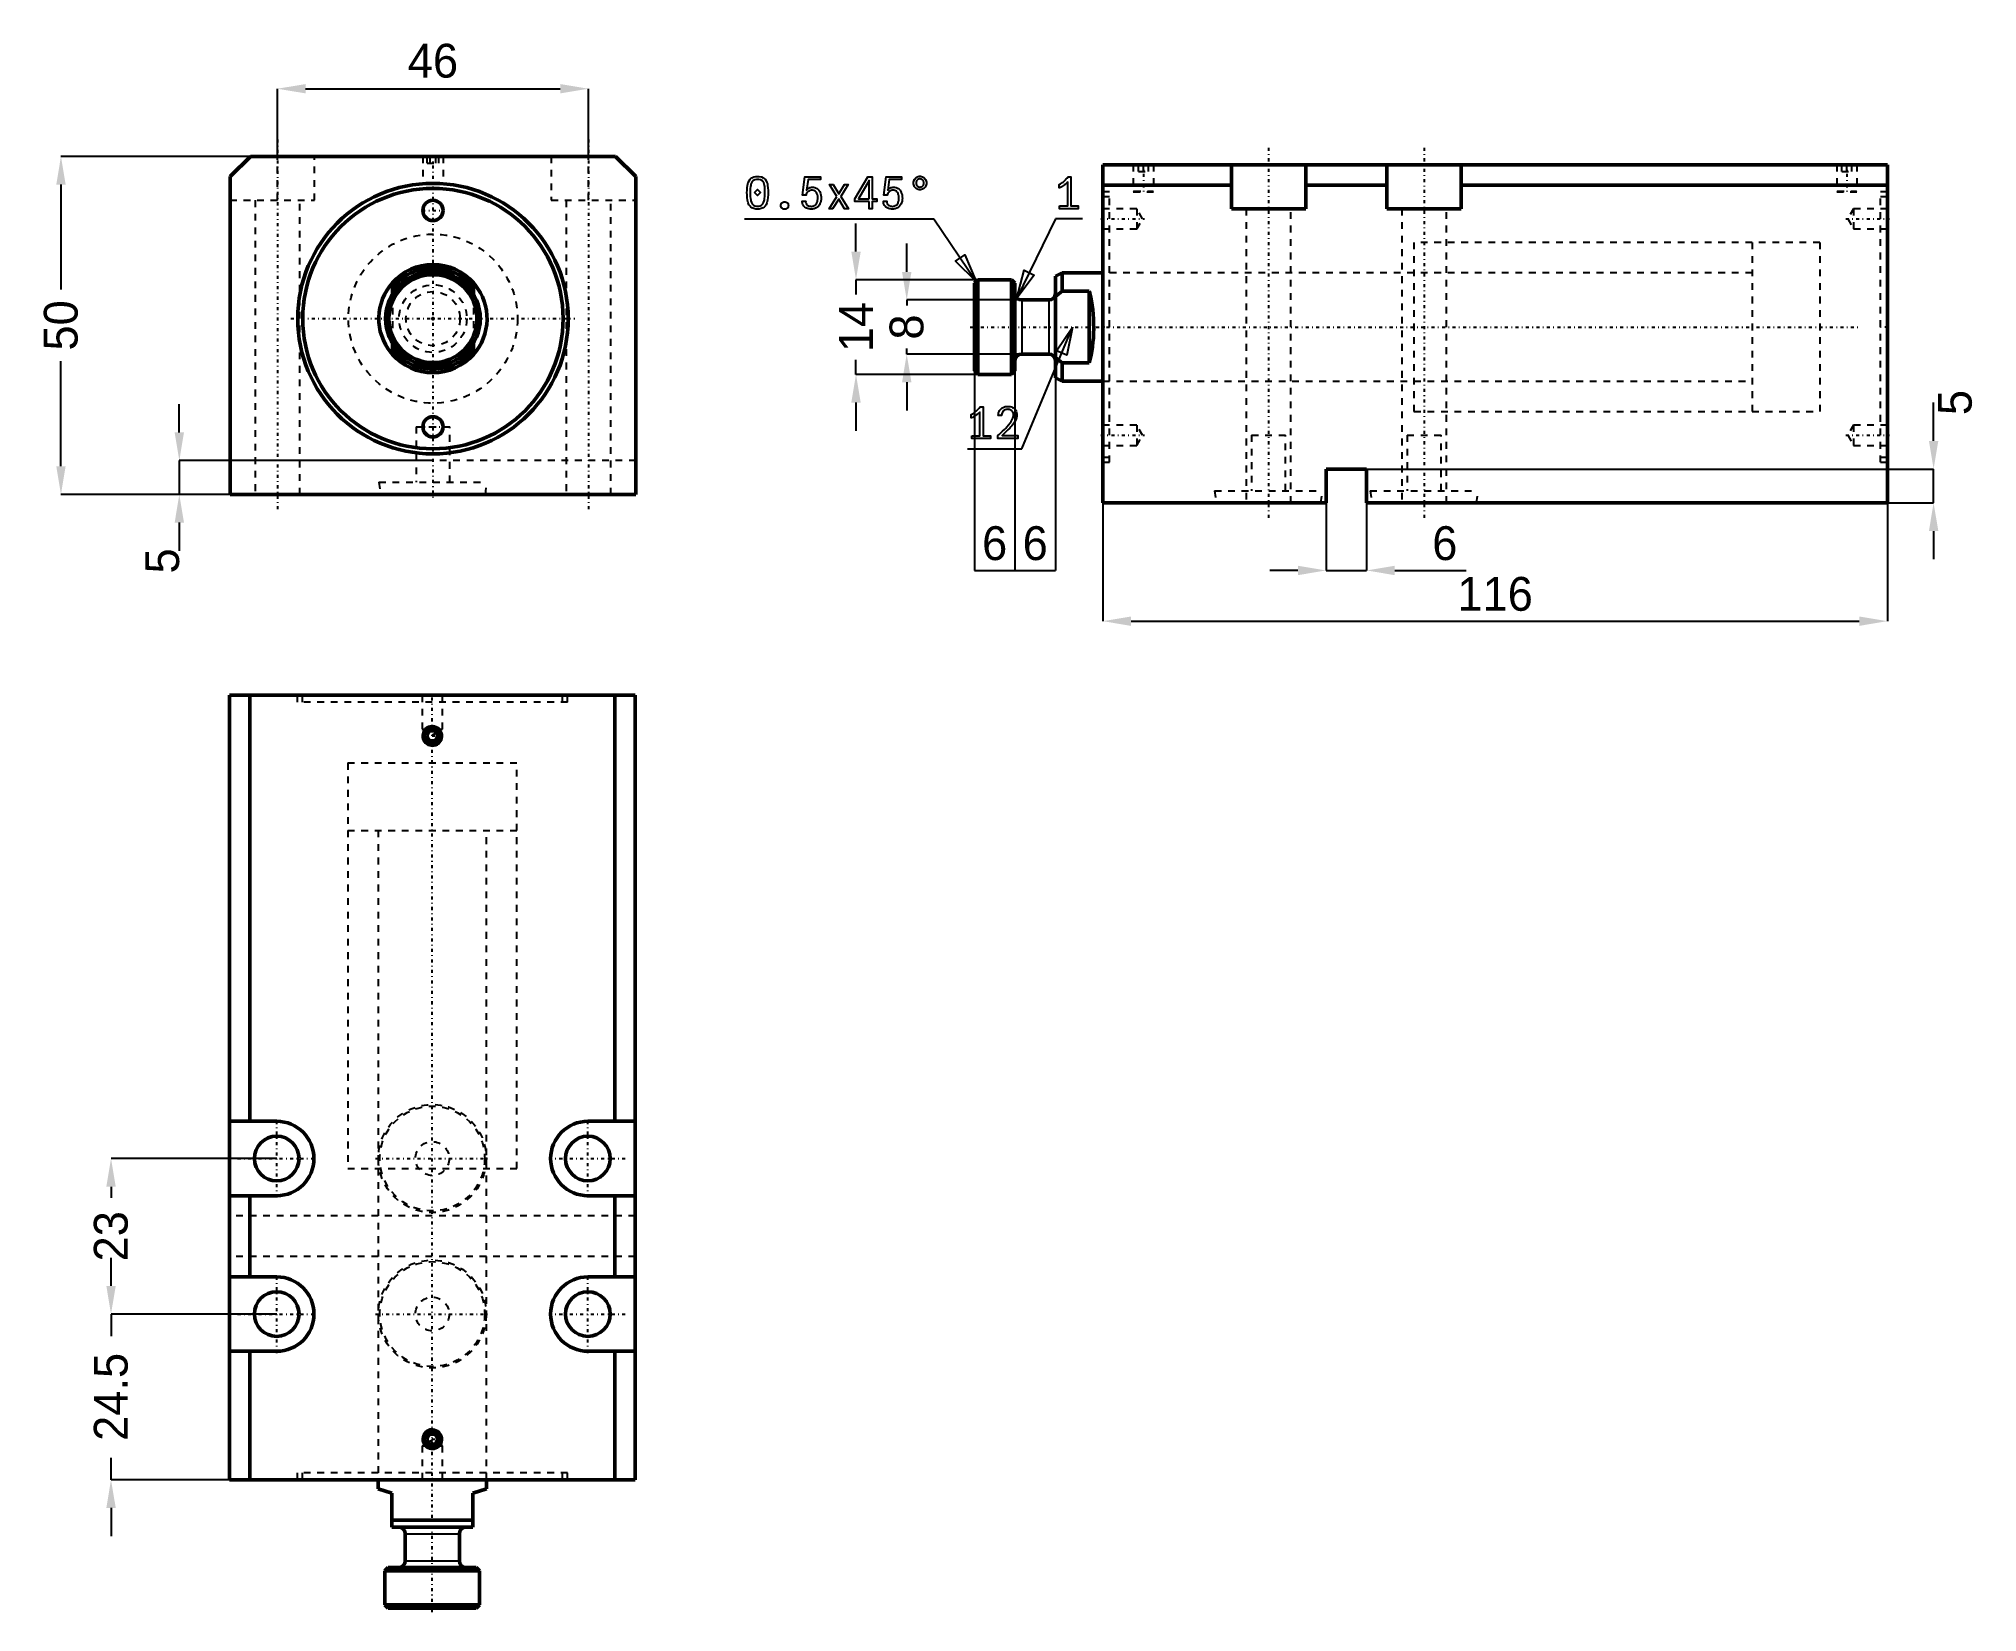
# Model space of a CAD drawing. Header units: millimetres. Extents: x -58 to 228, y -191 to 41.
import ezdxf

# ---------------------------------------------------------------- set-up
doc = ezdxf.new("R2010")
doc.units = ezdxf.units.MM
doc.linetypes.add('Center', pattern=[1.5, 0.45, -0.5, 0.05, -0.5])
doc.linetypes.add('Dashed', pattern=[2, 1, -1])
for name, color, linetype, lineweight in [('2d ConnectionPoints', 7, 'Continuous', 50), ('AM_0', 7, 'Continuous', 50), ('AM_4', 3, 'Continuous', 25), ('AM_5', 3, 'Continuous', 25), ('AM_7', 7, 'Center', 25), ('AM_9', 6, 'Dashed', 25)]:
    doc.layers.add(name, color=color, linetype=linetype, lineweight=lineweight)
doc.dimstyles.new('ISO-25', dxfattribs={"dimtxt": 2.5, "dimasz": 2.5, "dimexe": 1.25, "dimexo": 0.625, "dimtad": 1, "dimtxsty": 'Standard', "dimcen": 2.5, "dimadec": 0, "dimazin": 0, "dimtfac": 1, "dimtmove": 0, "dimatfit": 3, "dimfxl": 0, "dimarcsym": 0})

# ---------------------------------------------------------------- blocks, each defined once
blk = doc.blocks.new('1_JECX_MF_TLA_25_50_0_rod__0_in_JECX_MF_160_TLA_25_50_0__0')
at = {"layer": 'AM_0'}
for p, q in [((-6, 5.29), (-6, 3.61)), ((6, 5.29), (6, 3.61)), ((-6, -3.61), (-6, -5.29)), ((6, -3.61), (6, -5.29))]:
    blk.add_line(p, q, dxfattribs=at)
for points in [[(-6, 5.29), (-6.44, 4.75), (-6.83, 4.17), (-7.17, 3.56), (-7.45, 2.92), (-7.67, 2.26), (-7.84, 1.58), (-7.95, 0.89), (-8, 0.2), (-7.98, -0.5), (-7.91, -1.19), (-7.78, -1.88), (-7.58, -2.55), (-7.33, -3.2), (-7.02, -3.83), (-6.66, -4.43), (-6.25, -4.99), (-6, -5.29)], [(6, -5.29), (6.44, -4.75), (6.83, -4.17), (7.17, -3.56), (7.45, -2.92), (7.67, -2.26), (7.84, -1.58), (7.95, -0.89), (8, -0.2), (7.98, 0.5), (7.91, 1.19), (7.78, 1.88), (7.58, 2.55), (7.33, 3.2), (7.02, 3.83), (6.66, 4.43), (6.25, 4.99), (6, 5.29)]]:
    blk.add_lwpolyline(points, dxfattribs=at)
for radius in [7, 6.5]:
    blk.add_circle((0, 0), radius, dxfattribs=at)
for radius, start, end in [(8, 41.4096, 138.5904), (7.5, 36.8699, 143.1301), (7.5, 216.8699, 323.1301), (8, 221.4096, 318.5904)]:
    blk.add_arc((0, 0), radius, start, end, dxfattribs=at)
at = {"layer": 'AM_9'}
for p, q in [((-6, 3.61), (-6, -3.61)), ((6, 3.61), (6, -3.61))]:
    blk.add_line(p, q, dxfattribs=at)
for radius in [5, 4]:
    blk.add_circle((0, 0), radius, dxfattribs=at)
blk = doc.blocks.new('2_JECX_MF_EXLA_25_50_0_body__0_in_JECX_MF_160_TLA_25_50_0__0')
at = {"layer": 'AM_0'}
for p, q in [((-27, 24), (-30, 21)), ((27, 24), (-27, 24)), ((30, 21), (27, 24)), ((-30, 21), (-30, -26)), ((30, -26), (30, 21)), ((-30, -26), (30, -26))]:
    blk.add_line(p, q, dxfattribs=at)
for centre, radius in [((0, 0), 20), ((0, 0), 19.25), ((0, 16), 1.5), ((0, -16), 1.5)]:
    blk.add_circle(centre, radius, dxfattribs=at)
at = {"layer": 'AM_5', "linetype": 'Dashed'}
for p, q in [((-1.5, 24), (-1.5, 20)), ((1.5, 24), (1.5, 20))]:
    blk.add_line(p, q, dxfattribs=at)
at = {"layer": 'AM_7'}
for p, q in [((-23, 26.5), (-23, -28.5)), ((23, 26.5), (23, -28.5)), ((0, 24.2), (0, -26.5)), ((-1.58, 16), (1.57, 16)), ((-21, 0), (21, 0)), ((-1.58, -16), (1.57, -16))]:
    blk.add_line(p, q, dxfattribs=at)
at = {"layer": 'AM_9'}
for p, q in [((-23, 17.5), (-23, 24)), ((-17.5, 17.5), (-17.5, 24)), ((-1.5, 24), (-1.35, 23.85)), ((-1.2, 24), (-1.35, 23.85)), ((1.35, 23.85), (-1.35, 23.85)), ((-0.87, 23), (-0.87, 24)), ((-0.87, 23), (0.87, 23)), ((-0.43, 23), (-0.43, 24)), ((0.43, 23), (0.43, 24)), ((0.87, 23), (0.87, 24)), ((1.35, 23.85), (1.2, 24)), ((1.35, 23.85), (1.5, 24)), ((17.5, 24), (17.5, 17.5)), ((23, 17.5), (23, 24)), ((-1.4, 20.1), (-1.5, 20)), ((-1.4, 20.1), (-1.4, 20)), ((-1.4, 20.1), (1.4, 20.1)), ((1.4, 20), (1.4, 20.1)), ((1.5, 20), (1.4, 20.1)), ((-30, 17.5), (-17.5, 17.5)), ((-26.3, 17.5), (-26.3, -26)), ((-19.7, -26), (-19.7, 17.5)), ((-1.5, 20), (1.5, 20)), ((17.5, 17.5), (30, 17.5)), ((19.7, 17.5), (19.7, -26)), ((26.3, -26), (26.3, 17.5)), ((-2.5, -16), (2.5, -16)), ((-2.5, -16), (-2.5, -24.2)), ((2.5, -24.2), (2.5, -16)), ((30, -21), (-30, -21)), ((-7.98, -24.2), (7.98, -24.2)), ((-7.98, -24.2), (-7.75, -26)), ((7.75, -26), (7.98, -24.2))]:
    blk.add_line(p, q, dxfattribs=at)
blk.add_circle((0, 0), 12.5, dxfattribs=at)
blk = doc.blocks.new('*D3')
at = {"layer": 'AM_5', "color": 0, "lineweight": -2}
for p, q in [((-23, 24), (-23, 34)), ((-18.83, 34), (18.83, 34)), ((23, 24), (23, 34))]:
    blk.add_line(p, q, dxfattribs=at)
at = {"layer": 'AM_5', "color": 0}
for points in [[(-18.83, 34.69), (-18.83, 33.31), (-23, 34)], [(18.83, 33.31), (18.83, 34.69), (23, 34)]]:
    blk.add_solid(points, dxfattribs=at)
at = {"layer": 'Defpoints', "color": 0}
for p in [(23, 34), (-23, 24), (23, 24)]:
    blk.add_point(p, dxfattribs=at)
at = {"layer": 'AM_5', "color": 0, "insert": (0, 38.11), "char_height": 5, "attachment_point": 5}
blk.add_mtext('46', dxfattribs=at)
blk = doc.blocks.new('*D4')
at = {"layer": 'AM_5', "color": 0, "lineweight": -2}
for p, q in [((-27, 24), (-55, 24)), ((-55, 19.83), (-55, 4.31)), ((-55, -21.83), (-55, -6.31)), ((-30, -26), (-55, -26))]:
    blk.add_line(p, q, dxfattribs=at)
at = {"layer": 'AM_5', "color": 0}
for points in [[(-54.31, 19.83), (-55.69, 19.83), (-55, 24)], [(-55.69, -21.83), (-54.31, -21.83), (-55, -26)]]:
    blk.add_solid(points, dxfattribs=at)
at = {"layer": 'Defpoints', "color": 0}
for p in [(-27, 24), (-55, -26), (-30, -26)]:
    blk.add_point(p, dxfattribs=at)
at = {"layer": 'AM_5', "color": 0, "insert": (-55, -1), "char_height": 5, "attachment_point": 5, "rotation": 90}
blk.add_mtext('50', dxfattribs=at)
blk = doc.blocks.new('*D5')
at = {"layer": 'AM_5', "color": 0, "lineweight": -2}
for p, q in [((-37.5, -16.83), (-37.5, -12.67)), ((0, -21), (-37.5, -21)), ((-37.5, -21), (-37.5, -26)), ((-30, -26), (-37.5, -26)), ((-37.5, -30.17), (-37.5, -34.33))]:
    blk.add_line(p, q, dxfattribs=at)
at = {"layer": 'AM_5', "color": 0}
for points in [[(-38.19, -16.83), (-36.81, -16.83), (-37.5, -21)], [(-36.81, -30.17), (-38.19, -30.17), (-37.5, -26)]]:
    blk.add_solid(points, dxfattribs=at)
at = {"layer": 'Defpoints', "color": 0}
for p in [(0, -21), (-37.5, -26), (-30, -26)]:
    blk.add_point(p, dxfattribs=at)
at = {"layer": 'AM_5', "color": 0, "insert": (-40, -35.83), "char_height": 5, "attachment_point": 5, "rotation": 90}
blk.add_mtext('5', dxfattribs=at)
blk = doc.blocks.new('1_JECX_MF_TLA_25_50_0_rod__0_in_JECX_MF_160_TLA_25_50_0__4')
at = {"layer": 'AM_0'}
for p, q in [((-8, 0), (-8, -1.35)), ((8, -1.35), (8, 0)), ((-6, -2), (-8, -1.35)), ((-6, -7), (-6, -2)), ((8, -1.35), (6, -2)), ((6, -2), (6, -7)), ((-6, -6), (6, -6)), ((-6, -7), (6, -7)), ((-4, -8), (-4, -12)), ((4, -12), (4, -8)), ((-6.5, -13), (-7, -13.5)), ((-7, -13.5), (7, -13.5)), ((-7, -13.5), (-7, -18.5)), ((-6.5, -13), (6.5, -13)), ((7, -13.5), (6.5, -13)), ((7, -18.5), (7, -13.5)), ((-7, -18.5), (7, -18.5)), ((-7, -18.5), (-6.5, -19)), ((-6.5, -19), (6.5, -19)), ((6.5, -19), (7, -18.5))]:
    blk.add_line(p, q, dxfattribs=at)
for centre, start, end in [((-5, -8), 0, 90), ((5, -8), 90, 180), ((-5, -12), 270, 360), ((5, -12), 180, 270)]:
    blk.add_arc(centre, 1, start, end, dxfattribs=at)
at = {"layer": 'AM_4'}
for p, q in [((-4, -8), (4, -8)), ((-4, -12), (4, -12))]:
    blk.add_line(p, q, dxfattribs=at)
at = {"layer": 'AM_7'}
blk.add_line((0, -19.6), (0, 116.29), dxfattribs=at)
at = {"layer": 'AM_9'}
for p, q in [((-12.5, 106), (12.5, 106)), ((-12.5, 106), (-12.5, 96)), ((12.5, 96), (12.5, 106)), ((-12.5, 96), (12.5, 96)), ((-8, 96), (-8, 0)), ((8, 0), (8, 96))]:
    blk.add_line(p, q, dxfattribs=at)
blk = doc.blocks.new('2_JECX_MF_EXLA_25_50_0_body__0_in_JECX_MF_160_TLA_25_50_0__4')
at = {"layer": 'AM_0'}
for p, q in [((30, 116), (-30, 116)), ((-30, 116), (-30, 0)), ((-27, 116), (-27, 53)), ((27, 116), (27, 53)), ((30, 116), (30, 0)), ((-0.43, 110.75), (-0.87, 110)), ((-0.87, 110), (-0.43, 109.25)), ((0.43, 110.75), (-0.43, 110.75)), ((-0.43, 109.25), (0.43, 109.25)), ((0.87, 110), (0.43, 110.75)), ((0.43, 109.25), (0.87, 110)), ((-23, 53), (-30, 53)), ((30, 53), (23, 53)), ((-30, 42), (-23, 42)), ((-27, 42), (-27, 30)), ((23, 42), (30, 42)), ((27, 42), (27, 30)), ((-23, 30), (-30, 30)), ((30, 30), (23, 30)), ((-30, 19), (-23, 19)), ((-27, 19), (-27, 0)), ((23, 19), (30, 19)), ((27, 19), (27, 0)), ((-0.43, 6.75), (-0.87, 6)), ((-0.87, 6), (-0.43, 5.25)), ((0.43, 6.75), (-0.43, 6.75)), ((0.87, 6), (0.43, 6.75)), ((0.43, 5.25), (0.87, 6)), ((-0.43, 5.25), (0.43, 5.25)), ((30, 0), (-30, 0))]:
    blk.add_line(p, q, dxfattribs=at)
for centre, radius in [((0, 110), 1.35), ((0, 110), 1.2), ((-23, 47.5), 3.3), ((23, 47.5), 3.3), ((-23, 24.5), 3.3), ((23, 24.5), 3.3), ((0, 6), 1.35), ((0, 6), 1.2)]:
    blk.add_circle(centre, radius, dxfattribs=at)
for centre, start, end in [((-23, 47.5), 270, 90), ((23, 47.5), 90, 270), ((-23, 24.5), 270, 90), ((23, 24.5), 90, 270)]:
    blk.add_arc(centre, 5.5, start, end, dxfattribs=at)
at = {"layer": 'AM_5'}
for centre in [(0, 110), (0, 6)]:
    blk.add_arc(centre, 1.5, 75, 15, dxfattribs=at)
at = {"layer": 'AM_7'}
for p, q in [((-1.58, 110), (1.57, 110)), ((-23, 41.73), (-23, 53.27)), ((23, 41.73), (23, 53.27)), ((-28.78, 47.5), (-17.23, 47.5)), ((-8.38, 47.5), (8.38, 47.5)), ((17.23, 47.5), (28.77, 47.5)), ((-23, 18.73), (-23, 30.27)), ((23, 18.73), (23, 30.27)), ((-28.78, 24.5), (-17.23, 24.5)), ((-8.38, 24.5), (8.38, 24.5)), ((17.23, 24.5), (28.77, 24.5)), ((-1.58, 6), (1.57, 6))]:
    blk.add_line(p, q, dxfattribs=at)
at = {"layer": 'AM_9'}
for p, q in [((-20, 116), (-20, 115)), ((20, 115), (-20, 115)), ((-19.25, 116), (-19.25, 115)), ((-1.5, 116), (-1.5, 111)), ((1.5, 111), (1.5, 116)), ((19.25, 115), (19.25, 116)), ((20, 115), (20, 116)), ((-1.5, 111), (0, 110.13)), ((-1.5, 111), (1.5, 111)), ((0, 110.13), (1.5, 111)), ((-12.5, 106), (12.5, 106)), ((-12.5, 106), (-12.5, 46)), ((12.5, 46), (12.5, 106)), ((-12.5, 46), (12.5, 46)), ((-8, 46), (-8, 0)), ((8, 0), (8, 46)), ((30, 39), (-30, 39)), ((30, 33), (-30, 33)), ((0, 5.87), (-1.5, 5)), ((1.5, 5), (0, 5.87)), ((-1.5, 5), (-1.5, 0)), ((-1.5, 5), (1.5, 5)), ((1.5, 0), (1.5, 5)), ((20, 1), (-20, 1)), ((-20, 1), (-20, 0)), ((-19.25, 1), (-19.25, 0)), ((19.25, 0), (19.25, 1)), ((20, 0), (20, 1))]:
    blk.add_line(p, q, dxfattribs=at)
for centre, radius in [((0, 110), 1.4), ((0, 47.5), 7.98), ((0, 47.5), 7.75), ((0, 47.5), 2.5), ((0, 24.5), 7.98), ((0, 24.5), 7.75), ((0, 24.5), 2.5), ((0, 6), 1.4)]:
    blk.add_circle(centre, radius, dxfattribs=at)
blk = doc.blocks.new('*D11')
at = {"layer": 'AM_5', "color": 0, "lineweight": -2}
for p, q in [((-23.1, -124.21), (-47.6, -124.21)), ((-47.6, -128.38), (-47.6, -130.04)), ((-47.6, -143.04), (-47.6, -141.38)), ((-23.1, -147.21), (-47.6, -147.21))]:
    blk.add_line(p, q, dxfattribs=at)
at = {"layer": 'AM_5', "color": 0}
for points in [[(-48.29, -128.38), (-46.9, -128.38), (-47.6, -124.21)], [(-48.29, -143.04), (-46.9, -143.04), (-47.6, -147.21)]]:
    blk.add_solid(points, dxfattribs=at)
at = {"layer": 'Defpoints', "color": 0}
for p in [(-47.6, -124.21), (-23.1, -124.21), (-23.1, -147.21)]:
    blk.add_point(p, dxfattribs=at)
at = {"layer": 'AM_5', "color": 0, "insert": (-47.6, -135.71), "char_height": 5, "attachment_point": 5, "rotation": 90}
blk.add_mtext('23', dxfattribs=at)
blk = doc.blocks.new('*D12')
at = {"layer": 'AM_5', "color": 0, "lineweight": -2}
for p, q in [((-47.6, -143.04), (-47.6, -138.88)), ((-23.1, -147.21), (-47.6, -147.21)), ((-47.6, -147.21), (-47.6, -150.46)), ((-47.6, -171.71), (-47.6, -168.46)), ((-30.1, -171.71), (-47.6, -171.71)), ((-47.6, -175.88), (-47.6, -180.04))]:
    blk.add_line(p, q, dxfattribs=at)
at = {"layer": 'AM_5', "color": 0}
for points in [[(-48.29, -143.04), (-46.9, -143.04), (-47.6, -147.21)], [(-48.29, -175.88), (-46.9, -175.88), (-47.6, -171.71)]]:
    blk.add_solid(points, dxfattribs=at)
at = {"layer": 'Defpoints', "color": 0}
for p in [(-23.1, -147.21), (-47.6, -171.71), (-30.1, -171.71)]:
    blk.add_point(p, dxfattribs=at)
at = {"layer": 'AM_5', "color": 0, "insert": (-47.6, -159.46), "char_height": 5, "attachment_point": 5, "rotation": 90}
blk.add_mtext('24.5', dxfattribs=at)
blk = doc.blocks.new('1_JECX_MF_TLA_25_50_0_rod__0_in_JECX_MF_160_TLA_25_50_0__2')
at = {"layer": 'AM_0'}
for p, q in [((-18.5, 7), (-19, 6.5)), ((-19, 6.5), (-19, -6.5)), ((-13.5, 7), (-18.5, 7)), ((-18.5, 7), (-18.5, -7)), ((-13, 6.5), (-13.5, 7)), ((-13.5, 7), (-13.5, -7)), ((-13, 6.5), (-13, -6.5)), ((-6, 8), (-7, 7.5)), ((-7, 7.5), (-7, -7.5)), ((0, 8), (-6, 8)), ((-6, 8), (-6, 5.29)), ((-8, 4), (-12, 4)), ((-6, 5.29), (-7, 4.5)), ((-2, 5.29), (-6, 5.29)), ((-2, 5.29), (-2, -5.29)), ((-12, -4), (-8, -4)), ((-7, -4.5), (-6, -5.29)), ((-6, -5.29), (-2, -5.29)), ((-6, -5.29), (-6, -8)), ((-19, -6.5), (-18.5, -7)), ((-18.5, -7), (-13.5, -7)), ((-13.5, -7), (-13, -6.5)), ((-7, -7.5), (-6, -8)), ((-6, -8), (0, -8))]:
    blk.add_line(p, q, dxfattribs=at)
blk.add_lwpolyline([(-2, -5.29), (-1.86, -4.75), (-1.73, -4.17), (-1.62, -3.56), (-1.53, -2.92), (-1.46, -2.26), (-1.4, -1.58), (-1.37, -0.89), (-1.35, -0.2), (-1.36, 0.5), (-1.38, 1.19), (-1.42, 1.88), (-1.49, 2.55), (-1.57, 3.2), (-1.67, 3.83), (-1.78, 4.43), (-1.92, 4.99), (-2, 5.29)], dxfattribs=at)
for centre, start, end in [((-12, 5), 180, 270), ((-8, 5), 270, 360), ((-12, -5), 90, 180), ((-8, -5), 0, 90)]:
    blk.add_arc(centre, 1, start, end, dxfattribs=at)
at = {"layer": 'AM_4'}
for p, q in [((-12, 4), (-12, -4)), ((-8, 4), (-8, -4))]:
    blk.add_line(p, q, dxfattribs=at)
at = {"layer": 'AM_7'}
blk.add_line((-19.6, 0), (111.65, 0), dxfattribs=at)
at = {"layer": 'AM_9'}
for p, q in [((106, 12.5), (96, 12.5)), ((96, 12.5), (96, -12.5)), ((106, 12.5), (106, -12.5)), ((96, 8), (0, 8)), ((0, -8), (96, -8)), ((96, -12.5), (106, -12.5))]:
    blk.add_line(p, q, dxfattribs=at)
blk = doc.blocks.new('2_JECX_MF_EXLA_25_50_0_body__0_in_JECX_MF_160_TLA_25_50_0__2')
at = {"layer": 'AM_0'}
for p, q in [((0, -26), (0, 24)), ((116, 24), (0, 24)), ((19, 17.5), (19, 24)), ((30, 17.5), (30, 24)), ((42, 24), (42, 17.5)), ((53, 17.5), (53, 24)), ((116, -26), (116, 24)), ((19, 21), (0, 21)), ((42, 21), (30, 21)), ((116, 21), (53, 21)), ((19, 17.5), (30, 17.5)), ((42, 17.5), (53, 17.5)), ((33, -21), (33, -26)), ((39, -21), (33, -21)), ((39, -26), (39, -21)), ((33, -26), (0, -26)), ((116, -26), (39, -26))]:
    blk.add_line(p, q, dxfattribs=at)
at = {"layer": 'AM_5', "linetype": 'Dashed'}
for p, q in [((4.5, 24), (4.5, 20)), ((7.5, 24), (7.5, 20)), ((108.5, 24), (108.5, 20)), ((111.5, 24), (111.5, 20))]:
    blk.add_line(p, q, dxfattribs=at)
at = {"layer": 'AM_7'}
for p, q in [((24.5, 26.5), (24.5, -28.5)), ((47.5, 26.5), (47.5, -28.5)), ((6, 24.2), (6, 19.8)), ((110, 24.2), (110, 19.8)), ((-0.29, 16), (6.16, 16)), ((109.84, 16), (116.29, 16)), ((116.05, 0), (114.95, 0)), ((-0.29, -16), (6.16, -16)), ((109.84, -16), (116.29, -16))]:
    blk.add_line(p, q, dxfattribs=at)
at = {"layer": 'AM_9'}
for p, q in [((4.5, 24), (4.65, 23.85)), ((4.8, 24), (4.65, 23.85)), ((7.35, 23.85), (4.65, 23.85)), ((5.25, 23), (5.25, 24)), ((5.25, 23), (6.75, 23)), ((6, 23), (6, 24)), ((6.75, 23), (6.75, 24)), ((7.35, 23.85), (7.2, 24)), ((7.35, 23.85), (7.5, 24)), ((108.5, 24), (108.65, 23.85)), ((108.8, 24), (108.65, 23.85)), ((111.35, 23.85), (108.65, 23.85)), ((109.25, 23), (109.25, 24)), ((109.25, 23), (110.75, 23)), ((110, 23), (110, 24)), ((110.75, 23), (110.75, 24)), ((111.35, 23.85), (111.2, 24)), ((111.35, 23.85), (111.5, 24)), ((4.6, 20.1), (4.5, 20)), ((4.6, 20.1), (4.6, 20)), ((4.6, 20.1), (7.4, 20.1)), ((7.4, 20), (7.4, 20.1)), ((7.5, 20), (7.4, 20.1)), ((108.6, 20.1), (108.5, 20)), ((108.6, 20.1), (108.6, 20)), ((108.6, 20.1), (111.4, 20.1)), ((111.4, 20), (111.4, 20.1)), ((111.5, 20), (111.4, 20.1)), ((1, 20), (0, 20)), ((1, 19.25), (0, 19.25)), ((5, 17.5), (0, 17.5)), ((1, -20), (1, 20)), ((4.5, 20), (7.5, 20)), ((5.87, 16), (5, 17.5)), ((5, 17.5), (5, 14.5)), ((21.2, 17.5), (21.2, -26)), ((27.8, -26), (27.8, 17.5)), ((44.2, 17.5), (44.2, -26)), ((50.8, -26), (50.8, 17.5)), ((108.5, 20), (111.5, 20)), ((111, 17.5), (110.13, 16)), ((116, 17.5), (111, 17.5)), ((111, 17.5), (111, 14.5)), ((115, -20), (115, 20)), ((116, 20), (115, 20)), ((116, 19.25), (115, 19.25)), ((0, 14.5), (5, 14.5)), ((5, 14.5), (5.87, 16)), ((110.13, 16), (111, 14.5)), ((111, 14.5), (116, 14.5)), ((106, 12.5), (46, 12.5)), ((46, 12.5), (46, -12.5)), ((106, 12.5), (106, -12.5)), ((46, 8), (0, 8)), ((0, -8), (46, -8)), ((46, -12.5), (106, -12.5)), ((5, -14.5), (0, -14.5)), ((5.87, -16), (5, -14.5)), ((5, -14.5), (5, -17.5)), ((5, -17.5), (5.87, -16)), ((22, -16), (27, -16)), ((22, -16), (22, -24.2)), ((27, -24.2), (27, -16)), ((45, -16), (50, -16)), ((45, -16), (45, -24.2)), ((50, -24.2), (50, -16)), ((111, -14.5), (110.13, -16)), ((110.13, -16), (111, -17.5)), ((116, -14.5), (111, -14.5)), ((111, -14.5), (111, -17.5)), ((0, -17.5), (5, -17.5)), ((0, -19.25), (1, -19.25)), ((0, -20), (1, -20)), ((111, -17.5), (116, -17.5)), ((115, -19.25), (116, -19.25)), ((115, -20), (116, -20)), ((16.52, -24.2), (32.48, -24.2)), ((16.52, -24.2), (16.75, -26)), ((32.25, -26), (32.48, -24.2)), ((39.52, -24.2), (55.48, -24.2)), ((39.52, -24.2), (39.75, -26)), ((55.25, -26), (55.48, -24.2))]:
    blk.add_line(p, q, dxfattribs=at)
blk = doc.blocks.new('*D25')
at = {"layer": 'AM_5', "color": 0, "lineweight": -2}
for p, q in [((99.05, -27.24), (99.05, -44.74)), ((215.05, -27.24), (215.05, -44.74)), ((103.22, -44.74), (210.88, -44.74))]:
    blk.add_line(p, q, dxfattribs=at)
at = {"layer": 'AM_5', "color": 0}
for points in [[(103.22, -44.05), (103.22, -45.44), (99.05, -44.74)], [(210.88, -44.05), (210.88, -45.44), (215.05, -44.74)]]:
    blk.add_solid(points, dxfattribs=at)
at = {"layer": 'Defpoints', "color": 0}
for p in [(99.05, -27.24), (215.05, -27.24), (215.05, -44.74)]:
    blk.add_point(p, dxfattribs=at)
at = {"layer": 'AM_5', "color": 0, "insert": (157.05, -40.74), "char_height": 5, "attachment_point": 5}
blk.add_mtext('116', dxfattribs=at)
blk = doc.blocks.new('*D26')
at = {"layer": 'AM_5', "color": 0, "lineweight": -2}
for p, q in [((86.05, -7.74), (86.05, -37.24)), ((92.05, -6.24), (92.05, -37.24)), ((86.05, -37.24), (92.05, -37.24))]:
    blk.add_line(p, q, dxfattribs=at)
at = {"layer": 'Defpoints', "color": 0}
for p in [(86.05, -7.74), (92.05, -6.24), (92.05, -37.24)]:
    blk.add_point(p, dxfattribs=at)
at = {"layer": 'AM_5', "color": 0, "insert": (89.05, -33.24), "char_height": 5, "attachment_point": 5}
blk.add_mtext('6', dxfattribs=at)
blk = doc.blocks.new('*D27')
at = {"layer": 'AM_5', "color": 0, "lineweight": -2}
for p, q in [((80.05, -7.74), (80.05, -37.24)), ((86.05, -7.74), (86.05, -37.24)), ((80.05, -37.24), (86.05, -37.24))]:
    blk.add_line(p, q, dxfattribs=at)
at = {"layer": 'Defpoints', "color": 0}
for p in [(80.05, -7.74), (86.05, -7.74), (86.05, -37.24)]:
    blk.add_point(p, dxfattribs=at)
at = {"layer": 'AM_5', "color": 0, "insert": (83.05, -33.24), "char_height": 5, "attachment_point": 5}
blk.add_mtext('6', dxfattribs=at)
blk = doc.blocks.new('*D28')
at = {"layer": 'AM_5', "color": 0, "lineweight": -2}
for p, q in [((62.55, 9.92), (62.55, 14.09)), ((80.55, 5.76), (62.55, 5.76)), ((62.55, 5.76), (62.55, 3.59)), ((62.55, -8.24), (62.55, -6.08)), ((80.55, -8.24), (62.55, -8.24)), ((62.55, -12.41), (62.55, -16.58))]:
    blk.add_line(p, q, dxfattribs=at)
at = {"layer": 'AM_5', "color": 0}
for points in [[(61.86, 9.92), (63.25, 9.92), (62.55, 5.76)], [(61.86, -12.41), (63.25, -12.41), (62.55, -8.24)]]:
    blk.add_solid(points, dxfattribs=at)
at = {"layer": 'Defpoints', "color": 0}
for p in [(62.55, 5.76), (80.55, 5.76), (80.55, -8.24)]:
    blk.add_point(p, dxfattribs=at)
at = {"layer": 'AM_5', "color": 0, "insert": (62.55, -1.24), "char_height": 5, "attachment_point": 5, "rotation": 90}
blk.add_mtext('14', dxfattribs=at)
blk = doc.blocks.new('*D29')
at = {"layer": 'AM_5', "color": 0, "lineweight": -2}
for p, q in [((70.05, 6.92), (70.05, 11.09)), ((87.05, 2.76), (70.05, 2.76)), ((70.05, 2.76), (70.05, 1.92)), ((70.05, -5.24), (70.05, -4.41)), ((87.05, -5.24), (70.05, -5.24)), ((70.05, -9.41), (70.05, -13.58))]:
    blk.add_line(p, q, dxfattribs=at)
at = {"layer": 'AM_5', "color": 0}
for points in [[(69.36, 6.92), (70.75, 6.92), (70.05, 2.76)], [(69.36, -9.41), (70.75, -9.41), (70.05, -5.24)]]:
    blk.add_solid(points, dxfattribs=at)
at = {"layer": 'Defpoints', "color": 0}
for p in [(70.05, 2.76), (87.05, 2.76), (87.05, -5.24)]:
    blk.add_point(p, dxfattribs=at)
at = {"layer": 'AM_5', "color": 0, "insert": (70.05, -1.24), "char_height": 5, "attachment_point": 5, "rotation": 90}
blk.add_mtext('8', dxfattribs=at)
blk = doc.blocks.new('*D23')
at = {"layer": 'AM_5', "color": 0, "lineweight": -2}
for p, q in [((132.05, -22.24), (132.05, -37.24)), ((138.05, -27.24), (138.05, -37.24)), ((127.88, -37.24), (123.72, -37.24)), ((132.05, -37.24), (138.05, -37.24)), ((142.22, -37.24), (152.77, -37.24))]:
    blk.add_line(p, q, dxfattribs=at)
at = {"layer": 'AM_5', "color": 0}
for points in [[(127.88, -36.55), (127.88, -37.94), (132.05, -37.24)], [(142.22, -36.55), (142.22, -37.94), (138.05, -37.24)]]:
    blk.add_solid(points, dxfattribs=at)
at = {"layer": 'Defpoints', "color": 0}
for p in [(132.05, -22.24), (138.05, -27.24), (138.05, -37.24)]:
    blk.add_point(p, dxfattribs=at)
at = {"layer": 'AM_5', "color": 0, "insert": (149.61, -33.24), "char_height": 5, "attachment_point": 5}
blk.add_mtext('6', dxfattribs=at)
blk = doc.blocks.new('*D24')
at = {"layer": 'AM_5', "color": 0, "lineweight": -2}
for p, q in [((221.88, -18.08), (221.88, -12.41)), ((132.05, -22.24), (221.88, -22.24)), ((221.88, -27.24), (221.88, -22.24)), ((138.05, -27.24), (221.88, -27.24)), ((221.88, -31.41), (221.88, -35.58))]:
    blk.add_line(p, q, dxfattribs=at)
at = {"layer": 'AM_5', "color": 0}
for points in [[(221.19, -18.08), (222.58, -18.08), (221.88, -22.24)], [(221.19, -31.41), (222.58, -31.41), (221.88, -27.24)]]:
    blk.add_solid(points, dxfattribs=at)
at = {"layer": 'Defpoints', "color": 0}
for p in [(132.05, -22.24), (138.05, -27.24), (221.88, -27.24)]:
    blk.add_point(p, dxfattribs=at)
at = {"layer": 'AM_5', "color": 0, "insert": (225.05, -12.41), "char_height": 5, "attachment_point": 5, "rotation": 90}
blk.add_mtext('5', dxfattribs=at)

msp = doc.modelspace()

# ---------------------------------------------------------------- linework, layer by layer
at = {"layer": '2d ConnectionPoints'}
for p in [(0, 0), (99.051, -1.242), (-0.096, -171.709)]:
    msp.add_point(p, dxfattribs=at)
at = {"layer": 'AM_5'}
for p, q in [((46.051, 14.758), (74.051, 14.758)), ((74.051, 14.758), (80.301, 5.508)), ((92.051, 14.758), (86.344, 3.051)), ((96.051, 14.758), (92.051, 14.758)), ((87.051, -19.242), (94.551, -1.242)), ((79.051, -19.242), (87.051, -19.242))]:
    msp.add_line(p, q, dxfattribs=at)
for points in [[(47.998, 16.193), (47.998, 16.193), (47.753, 16.205), (47.43, 16.268), (47.43, 16.268), (47.162, 16.384), (47.013, 16.492), (47.013, 16.492), (46.886, 16.62), (46.728, 16.847), (46.728, 16.847), (46.61, 17.113), (46.553, 17.313), (46.553, 17.313), (46.511, 17.532), (46.464, 17.903), (46.464, 17.903), (46.439, 18.323), (46.435, 18.63), (46.435, 18.63), (46.439, 18.931), (46.465, 19.342), (46.465, 19.342), (46.512, 19.707), (46.555, 19.924), (46.555, 19.924), (46.612, 20.122), (46.731, 20.386), (46.731, 20.386), (46.89, 20.61), (47.018, 20.738), (47.018, 20.738), (47.167, 20.845), (47.434, 20.961), (47.434, 20.961), (47.755, 21.023), (47.998, 21.035), (47.998, 21.035), (48.242, 21.023), (48.564, 20.961), (48.564, 20.961), (48.832, 20.845), (48.981, 20.738), (48.981, 20.738), (49.109, 20.61), (49.269, 20.386), (49.269, 20.386), (49.388, 20.123), (49.446, 19.926), (49.446, 19.926), (49.49, 19.709), (49.537, 19.344), (49.537, 19.344), (49.563, 18.932), (49.568, 18.63), (49.568, 18.63), (49.563, 18.327), (49.536, 17.911), (49.536, 17.911), (49.487, 17.542), (49.441, 17.321), (49.441, 17.321), (49.382, 17.119), (49.26, 16.851), (49.26, 16.851), (49.099, 16.623), (48.97, 16.494), (48.97, 16.494), (48.821, 16.385), (48.554, 16.268), (48.554, 16.268), (48.238, 16.205), (47.998, 16.193)], [(47.998, 16.622), (47.998, 16.622), (48.169, 16.632), (48.395, 16.687), (48.395, 16.687), (48.583, 16.788), (48.689, 16.882), (48.689, 16.882), (48.779, 16.993), (48.891, 17.185), (48.891, 17.185), (48.974, 17.408), (49.014, 17.574), (49.014, 17.574), (49.043, 17.755), (49.076, 18.054), (49.076, 18.054), (49.093, 18.388), (49.096, 18.63), (49.096, 18.63), (49.093, 18.887), (49.078, 19.233), (49.078, 19.233), (49.05, 19.533), (49.023, 19.708), (49.023, 19.708), (48.987, 19.865), (48.909, 20.076), (48.909, 20.076), (48.8, 20.256), (48.711, 20.359), (48.711, 20.359), (48.606, 20.446), (48.414, 20.54), (48.414, 20.54), (48.178, 20.59), (47.998, 20.6), (47.998, 20.6), (47.819, 20.59), (47.585, 20.54), (47.585, 20.54), (47.394, 20.446), (47.289, 20.359), (47.289, 20.359), (47.201, 20.256), (47.093, 20.076), (47.093, 20.076), (47.015, 19.865), (46.979, 19.708), (46.979, 19.708), (46.953, 19.533), (46.924, 19.233), (46.924, 19.233), (46.909, 18.887), (46.906, 18.63), (46.906, 18.63), (46.909, 18.386), (46.926, 18.05), (46.926, 18.05), (46.957, 17.751), (46.986, 17.571), (46.986, 17.571), (47.024, 17.406), (47.105, 17.184), (47.105, 17.184), (47.216, 16.993), (47.306, 16.882), (47.306, 16.882), (47.41, 16.788), (47.599, 16.687), (47.599, 16.687), (47.826, 16.632), (47.998, 16.622)], [(55.933, 16.199), (55.933, 16.199), (55.786, 16.204), (55.577, 16.231), (55.577, 16.231), (55.381, 16.279), (55.257, 16.325), (55.257, 16.325), (55.141, 16.38), (54.985, 16.484), (54.985, 16.484), (54.851, 16.613), (54.774, 16.713), (54.774, 16.713), (54.709, 16.824), (54.639, 17.01), (54.639, 17.01), (54.601, 17.221), (54.594, 17.376), (55.101, 17.376), (55.101, 17.376), (55.11, 17.23), (55.16, 17.04), (55.16, 17.04), (55.252, 16.883), (55.337, 16.797), (55.337, 16.797), (55.437, 16.727), (55.608, 16.651), (55.608, 16.651), (55.806, 16.61), (55.952, 16.602), (55.952, 16.602), (56.078, 16.609), (56.25, 16.645), (56.25, 16.645), (56.402, 16.713), (56.492, 16.775), (56.492, 16.775), (56.573, 16.848), (56.678, 16.974), (56.678, 16.974), (56.762, 17.119), (56.807, 17.226), (56.807, 17.226), (56.843, 17.34), (56.883, 17.519), (56.883, 17.519), (56.904, 17.707), (56.908, 17.837), (56.908, 17.837), (56.904, 17.957), (56.884, 18.13), (56.884, 18.13), (56.846, 18.297), (56.81, 18.405), (56.81, 18.405), (56.767, 18.506), (56.688, 18.644), (56.688, 18.644), (56.59, 18.763), (56.515, 18.832), (56.515, 18.832), (56.432, 18.89), (56.293, 18.954), (56.293, 18.954), (56.137, 18.988), (56.024, 18.994), (56.024, 18.994), (55.903, 18.986), (55.733, 18.945), (55.733, 18.945), (55.576, 18.868), (55.478, 18.796), (55.478, 18.796), (55.389, 18.711), (55.28, 18.561), (55.28, 18.561), (55.198, 18.385), (55.159, 18.253), (54.665, 18.253), (55.003, 20.983), (57.298, 20.983), (57.298, 20.561), (55.465, 20.561), (55.257, 18.998), (55.257, 18.998), (55.326, 19.082), (55.433, 19.191), (55.433, 19.191), (55.546, 19.282), (55.624, 19.331), (55.624, 19.331), (55.706, 19.371), (55.839, 19.415), (55.839, 19.415), (55.985, 19.438), (56.089, 19.443), (56.089, 19.443), (56.248, 19.434), (56.471, 19.389), (56.471, 19.389), (56.673, 19.306), (56.797, 19.228), (56.797, 19.228), (56.911, 19.136), (57.061, 18.975), (57.061, 18.975), (57.184, 18.786), (57.252, 18.645), (57.252, 18.645), (57.309, 18.494), (57.369, 18.255), (57.369, 18.255), (57.402, 18.002), (57.408, 17.824), (57.408, 17.824), (57.401, 17.638), (57.362, 17.374), (57.362, 17.374), (57.29, 17.13), (57.223, 16.978), (57.223, 16.978), (57.143, 16.837), (57.001, 16.65), (57.001, 16.65), (56.831, 16.493), (56.703, 16.404), (56.703, 16.404), (56.565, 16.33), (56.343, 16.251), (56.343, 16.251), (56.103, 16.208), (55.933, 16.199)], [(64.476, 17.298), (62.37, 17.298), (62.37, 17.72), (64.287, 20.97), (64.931, 20.97), (64.931, 17.737), (65.633, 17.737), (65.633, 17.298), (64.931, 17.298), (64.931, 16.258), (64.476, 16.258), (64.476, 17.298)], [(64.482, 17.737), (64.482, 20.424), (62.929, 17.737), (64.482, 17.737)], [(67.933, 16.199), (67.933, 16.199), (67.786, 16.204), (67.577, 16.231), (67.577, 16.231), (67.381, 16.279), (67.257, 16.325), (67.257, 16.325), (67.141, 16.38), (66.985, 16.484), (66.985, 16.484), (66.851, 16.613), (66.774, 16.713), (66.774, 16.713), (66.709, 16.824), (66.639, 17.01), (66.639, 17.01), (66.601, 17.221), (66.594, 17.376), (67.101, 17.376), (67.101, 17.376), (67.11, 17.23), (67.16, 17.04), (67.16, 17.04), (67.252, 16.883), (67.337, 16.797), (67.337, 16.797), (67.437, 16.727), (67.608, 16.651), (67.608, 16.651), (67.806, 16.61), (67.952, 16.602), (67.952, 16.602), (68.078, 16.609), (68.25, 16.645), (68.25, 16.645), (68.402, 16.713), (68.492, 16.775), (68.492, 16.775), (68.573, 16.848), (68.678, 16.974), (68.678, 16.974), (68.762, 17.119), (68.807, 17.226), (68.807, 17.226), (68.843, 17.34), (68.883, 17.519), (68.883, 17.519), (68.904, 17.707), (68.908, 17.837), (68.908, 17.837), (68.904, 17.957), (68.884, 18.13), (68.884, 18.13), (68.846, 18.297), (68.81, 18.405), (68.81, 18.405), (68.767, 18.506), (68.688, 18.644), (68.688, 18.644), (68.59, 18.763), (68.515, 18.832), (68.515, 18.832), (68.432, 18.89), (68.293, 18.954), (68.293, 18.954), (68.137, 18.988), (68.024, 18.994), (68.024, 18.994), (67.903, 18.986), (67.733, 18.945), (67.733, 18.945), (67.576, 18.868), (67.478, 18.796), (67.478, 18.796), (67.389, 18.711), (67.28, 18.561), (67.28, 18.561), (67.198, 18.385), (67.159, 18.253), (66.665, 18.253), (67.003, 20.983), (69.298, 20.983), (69.298, 20.561), (67.465, 20.561), (67.257, 18.998), (67.257, 18.998), (67.326, 19.082), (67.433, 19.191), (67.433, 19.191), (67.546, 19.282), (67.624, 19.331), (67.624, 19.331), (67.706, 19.371), (67.839, 19.415), (67.839, 19.415), (67.985, 19.438), (68.089, 19.443), (68.089, 19.443), (68.248, 19.434), (68.471, 19.389), (68.471, 19.389), (68.673, 19.306), (68.797, 19.228), (68.797, 19.228), (68.911, 19.136), (69.061, 18.975), (69.061, 18.975), (69.184, 18.786), (69.252, 18.645), (69.252, 18.645), (69.309, 18.494), (69.369, 18.255), (69.369, 18.255), (69.402, 18.002), (69.408, 17.824), (69.408, 17.824), (69.401, 17.638), (69.362, 17.374), (69.362, 17.374), (69.29, 17.13), (69.223, 16.978), (69.223, 16.978), (69.143, 16.837), (69.001, 16.65), (69.001, 16.65), (68.831, 16.493), (68.703, 16.404), (68.703, 16.404), (68.565, 16.33), (68.343, 16.251), (68.343, 16.251), (68.103, 16.208), (67.933, 16.199)], [(72.008, 19.053), (72.008, 19.053), (71.905, 19.058), (71.757, 19.087), (71.757, 19.087), (71.617, 19.139), (71.527, 19.188), (71.527, 19.188), (71.442, 19.246), (71.328, 19.347), (71.328, 19.347), (71.231, 19.465), (71.176, 19.553), (71.176, 19.553), (71.129, 19.647), (71.078, 19.794), (71.078, 19.794), (71.051, 19.948), (71.046, 20.054), (71.046, 20.054), (71.051, 20.16), (71.078, 20.314), (71.078, 20.314), (71.129, 20.461), (71.176, 20.554), (71.176, 20.554), (71.231, 20.643), (71.328, 20.761), (71.328, 20.761), (71.442, 20.862), (71.527, 20.92), (71.527, 20.92), (71.617, 20.969), (71.757, 21.021), (71.757, 21.021), (71.905, 21.049), (72.008, 21.055), (72.008, 21.055), (72.11, 21.049), (72.258, 21.021), (72.258, 21.021), (72.398, 20.969), (72.487, 20.92), (72.487, 20.92), (72.571, 20.862), (72.684, 20.762), (72.684, 20.762), (72.78, 20.644), (72.835, 20.556), (72.835, 20.556), (72.881, 20.463), (72.931, 20.316), (72.931, 20.316), (72.958, 20.161), (72.963, 20.054), (72.963, 20.054), (72.958, 19.946), (72.931, 19.792), (72.931, 19.792), (72.881, 19.645), (72.835, 19.552), (72.835, 19.552), (72.78, 19.464), (72.684, 19.346), (72.684, 19.346), (72.571, 19.245), (72.487, 19.188), (72.487, 19.188), (72.398, 19.139), (72.258, 19.087), (72.258, 19.087), (72.11, 19.058), (72.008, 19.053)], [(72.008, 19.449), (72.008, 19.449), (72.069, 19.453), (72.158, 19.47), (72.158, 19.47), (72.243, 19.501), (72.297, 19.531), (72.297, 19.531), (72.348, 19.565), (72.416, 19.627), (72.416, 19.627), (72.475, 19.698), (72.508, 19.752), (72.508, 19.752), (72.536, 19.808), (72.567, 19.897), (72.567, 19.897), (72.583, 19.99), (72.586, 20.054), (72.586, 20.054), (72.583, 20.118), (72.567, 20.211), (72.567, 20.211), (72.536, 20.299), (72.508, 20.356), (72.508, 20.356), (72.475, 20.41), (72.416, 20.481), (72.416, 20.481), (72.348, 20.542), (72.297, 20.577), (72.297, 20.577), (72.243, 20.606), (72.158, 20.638), (72.158, 20.638), (72.069, 20.655), (72.008, 20.658), (72.008, 20.658), (71.946, 20.655), (71.857, 20.638), (71.857, 20.638), (71.772, 20.606), (71.717, 20.577), (71.717, 20.577), (71.665, 20.542), (71.596, 20.481), (71.596, 20.481), (71.536, 20.41), (71.502, 20.356), (71.502, 20.356), (71.474, 20.299), (71.443, 20.211), (71.443, 20.211), (71.426, 20.118), (71.423, 20.054), (71.423, 20.054), (71.426, 19.99), (71.443, 19.897), (71.443, 19.897), (71.474, 19.808), (71.502, 19.752), (71.502, 19.752), (71.536, 19.698), (71.596, 19.627), (71.596, 19.627), (71.665, 19.565), (71.717, 19.531), (71.717, 19.531), (71.772, 19.501), (71.857, 19.47), (71.857, 19.47), (71.946, 19.453), (72.008, 19.449)], [(92.659, 16.674), (93.855, 16.674), (93.855, 20.19), (93.855, 20.19), (93.791, 20.126), (93.682, 20.025), (93.682, 20.025), (93.559, 19.919), (93.468, 19.846), (93.468, 19.846), (93.374, 19.773), (93.233, 19.67), (93.233, 19.67), (93.09, 19.574), (92.994, 19.514), (92.994, 19.514), (92.9, 19.46), (92.77, 19.394), (92.77, 19.394), (92.653, 19.347), (92.581, 19.326), (92.581, 19.82), (92.581, 19.82), (92.67, 19.862), (92.81, 19.942), (92.81, 19.942), (92.957, 20.042), (93.06, 20.121), (93.06, 20.121), (93.164, 20.204), (93.314, 20.334), (93.314, 20.334), (93.459, 20.468), (93.553, 20.561), (93.553, 20.561), (93.641, 20.652), (93.76, 20.78), (93.76, 20.78), (93.862, 20.898), (93.92, 20.97), (94.336, 20.97), (94.336, 16.674), (95.421, 16.674), (95.421, 16.258), (92.659, 16.258), (92.659, 16.674)], [(47.562, 18.63), (47.998, 19.118), (48.433, 18.63), (47.998, 18.188), (47.562, 18.63)], [(51.998, 16.167), (51.998, 16.167), (51.903, 16.173), (51.775, 16.205), (51.775, 16.205), (51.665, 16.264), (51.601, 16.318), (51.601, 16.318), (51.548, 16.382), (51.489, 16.494), (51.489, 16.494), (51.458, 16.623), (51.452, 16.719), (51.452, 16.719), (51.458, 16.816), (51.489, 16.945), (51.489, 16.945), (51.548, 17.056), (51.601, 17.121), (51.601, 17.121), (51.665, 17.175), (51.775, 17.234), (51.775, 17.234), (51.903, 17.266), (51.998, 17.272), (51.998, 17.272), (52.094, 17.266), (52.223, 17.234), (52.223, 17.234), (52.335, 17.175), (52.399, 17.121), (52.399, 17.121), (52.454, 17.056), (52.513, 16.945), (52.513, 16.945), (52.544, 16.816), (52.55, 16.719), (52.55, 16.719), (52.544, 16.624), (52.513, 16.496), (52.513, 16.496), (52.454, 16.385), (52.399, 16.32), (52.399, 16.32), (52.335, 16.265), (52.223, 16.205), (52.223, 16.205), (52.094, 16.173), (51.998, 16.167)], [(59.722, 18.042), (58.623, 19.833), (59.192, 19.833), (60.011, 18.478), (60.872, 19.833), (61.389, 19.833), (60.303, 18.084), (61.441, 16.258), (60.866, 16.258), (60.001, 17.662), (59.088, 16.258), (58.561, 16.258), (59.722, 18.042)], [(80.301, 5.508), (77.278, 8.494), (78.659, 9.427), (80.301, 5.508)], [(86.344, 3.051), (87.421, 7.161), (88.919, 6.431), (86.344, 3.051)], [(94.551, -1.242), (93.718, -5.409), (92.179, -4.768), (94.551, -1.242)], [(79.659, -17.326), (80.855, -17.326), (80.855, -13.81), (80.855, -13.81), (80.791, -13.874), (80.682, -13.975), (80.682, -13.975), (80.559, -14.081), (80.468, -14.154), (80.468, -14.154), (80.374, -14.227), (80.233, -14.33), (80.233, -14.33), (80.09, -14.426), (79.994, -14.486), (79.994, -14.486), (79.9, -14.54), (79.77, -14.606), (79.77, -14.606), (79.653, -14.653), (79.581, -14.674), (79.581, -14.18), (79.581, -14.18), (79.67, -14.138), (79.81, -14.058), (79.81, -14.058), (79.957, -13.958), (80.06, -13.879), (80.06, -13.879), (80.164, -13.796), (80.314, -13.666), (80.314, -13.666), (80.459, -13.532), (80.553, -13.439), (80.553, -13.439), (80.641, -13.348), (80.76, -13.22), (80.76, -13.22), (80.862, -13.102), (80.92, -13.03), (81.336, -13.03), (81.336, -17.326), (82.421, -17.326), (82.421, -17.742), (79.659, -17.742), (79.659, -17.326)], [(83.698, -17.131), (83.698, -17.131), (83.912, -16.936), (84.217, -16.65), (84.217, -16.65), (84.503, -16.373), (84.683, -16.193), (84.683, -16.193), (84.855, -16.013), (85.102, -15.728), (85.102, -15.728), (85.335, -15.429), (85.482, -15.22), (85.482, -15.22), (85.612, -15.012), (85.753, -14.716), (85.753, -14.716), (85.828, -14.439), (85.843, -14.265), (85.843, -14.265), (85.838, -14.167), (85.815, -14.028), (85.815, -14.028), (85.772, -13.9), (85.732, -13.819), (85.732, -13.819), (85.685, -13.745), (85.601, -13.646), (85.601, -13.646), (85.503, -13.564), (85.429, -13.517), (85.429, -13.517), (85.349, -13.479), (85.223, -13.437), (85.223, -13.437), (85.089, -13.414), (84.995, -13.41), (84.995, -13.41), (84.89, -13.414), (84.743, -13.437), (84.743, -13.437), (84.606, -13.481), (84.52, -13.52), (84.52, -13.52), (84.441, -13.569), (84.335, -13.656), (84.335, -13.656), (84.246, -13.761), (84.195, -13.84), (84.195, -13.84), (84.153, -13.927), (84.107, -14.069), (84.107, -14.069), (84.083, -14.225), (84.078, -14.336), (83.591, -14.336), (83.591, -14.336), (83.598, -14.169), (83.638, -13.937), (83.638, -13.937), (83.711, -13.727), (83.779, -13.598), (83.779, -13.598), (83.86, -13.481), (84.001, -13.327), (84.001, -13.327), (84.165, -13.2), (84.288, -13.13), (84.288, -13.13), (84.419, -13.073), (84.625, -13.011), (84.625, -13.011), (84.843, -12.977), (84.995, -12.971), (84.995, -12.971), (85.137, -12.977), (85.343, -13.008), (85.343, -13.008), (85.541, -13.067), (85.667, -13.121), (85.667, -13.121), (85.787, -13.186), (85.948, -13.305), (85.948, -13.305), (86.087, -13.449), (86.166, -13.559), (86.166, -13.559), (86.234, -13.679), (86.306, -13.875), (86.306, -13.875), (86.346, -14.089), (86.353, -14.242), (86.353, -14.242), (86.342, -14.415), (86.284, -14.681), (86.284, -14.681), (86.176, -14.955), (86.077, -15.142), (86.077, -15.142), (85.963, -15.328), (85.778, -15.597), (85.778, -15.597), (85.576, -15.853), (85.432, -16.018), (85.432, -16.018), (85.277, -16.185), (85.017, -16.456), (85.017, -16.456), (84.724, -16.752), (84.51, -16.962), (84.166, -17.3), (86.493, -17.303), (86.493, -17.742), (83.526, -17.742), (83.526, -17.287), (83.698, -17.131)]]:
    msp.add_lwpolyline(points, dxfattribs=at)

# ---------------------------------------------------------------- block references
for name, p in [('2_JECX_MF_EXLA_25_50_0_body__0_in_JECX_MF_160_TLA_25_50_0__0', (0, 0)), ('2_JECX_MF_EXLA_25_50_0_body__0_in_JECX_MF_160_TLA_25_50_0__2', (99.051, -1.242)), ('1_JECX_MF_TLA_25_50_0_rod__0_in_JECX_MF_160_TLA_25_50_0__2', (99.051, -1.242)), ('1_JECX_MF_TLA_25_50_0_rod__0_in_JECX_MF_160_TLA_25_50_0__0', (0, 0)), ('2_JECX_MF_EXLA_25_50_0_body__0_in_JECX_MF_160_TLA_25_50_0__4', (-0.096, -171.709)), ('1_JECX_MF_TLA_25_50_0_rod__0_in_JECX_MF_160_TLA_25_50_0__4', (-0.096, -171.709))]:
    msp.add_blockref(name, p)

# ---------------------------------------------------------------- dimensions: what is measured, and where the dimension line sits
for base, p1, p2, text, override, picture, middle in [((23, 34), (-23, 24), (23, 24), '46', {"dimtxt": 5, "dimasz": 4.166667, "dimexe": 0, "dimexo": 0, "dimgap": 1.5}, '*D3', (0, 34)), ((86.051, -37.242), (80.051, -7.742), (86.051, -7.742), '6', {"dimtxt": 5, "dimasz": 0, "dimexe": 0, "dimexo": 0, "dimgap": 1.5}, '*D27', (83.051, -37.242)), ((92.051, -37.242), (86.051, -7.742), (92.051, -6.242), '6', {"dimtxt": 5, "dimasz": 0, "dimexe": 0, "dimexo": 0, "dimgap": 1.5}, '*D26', (89.051, -37.242)), ((138.051, -37.242), (132.051, -22.242), (138.051, -27.242), '6', {"dimtxt": 5, "dimasz": 4.166667, "dimexe": 0, "dimexo": 0, "dimgap": 1.5}, '*D23', (149.607, -37.242)), ((215.051, -44.742), (99.051, -27.242), (215.051, -27.242), '116', {"dimtxt": 5, "dimasz": 4.166667, "dimexe": 0, "dimexo": 0, "dimgap": 1.5}, '*D25', (157.051, -44.742))]:
    dim = msp.add_linear_dim(base=base, p1=p1, p2=p2, text=text, dimstyle='ISO-25', override=override, dxfattribs=at)
    dim.commit()
    dim.dimension.update_dxf_attribs({"geometry": picture, "text_midpoint": middle, "dimtype": 160})
for base, p1, p2, text, picture, middle in [((-55, -26), (-27, 24), (-30, -26), '50', '*D4', (-55, -1)), ((62.551, 5.758), (80.551, -8.242), (80.551, 5.758), '14', '*D28', (62.551, -1.242)), ((70.051, 2.758), (87.051, -5.242), (87.051, 2.758), '8', '*D29', (70.051, -1.242)), ((221.884, -27.242), (132.051, -22.242), (138.051, -27.242), '5', '*D24', (225.051, -12.409)), ((-37.5, -26), (0, -21), (-30, -26), '5', '*D5', (-40, -35.833)), ((-47.596, -124.209), (-23.096, -147.209), (-23.096, -124.209), '23', '*D11', (-47.596, -135.709)), ((-47.596, -171.709), (-23.096, -147.209), (-30.096, -171.709), '24.5', '*D12', (-47.596, -159.459))]:
    dim = msp.add_linear_dim(base=base, p1=p1, p2=p2, angle=90, text=text, dimstyle='ISO-25', override={"dimtxt": 5, "dimasz": 4.166667, "dimexe": 0, "dimexo": 0, "dimgap": 1.5}, dxfattribs=at)
    dim.commit()
    dim.dimension.update_dxf_attribs({"geometry": picture, "text_midpoint": middle, "dimtype": 160, "text_rotation": 90})

doc.saveas('drawing.dxf')
